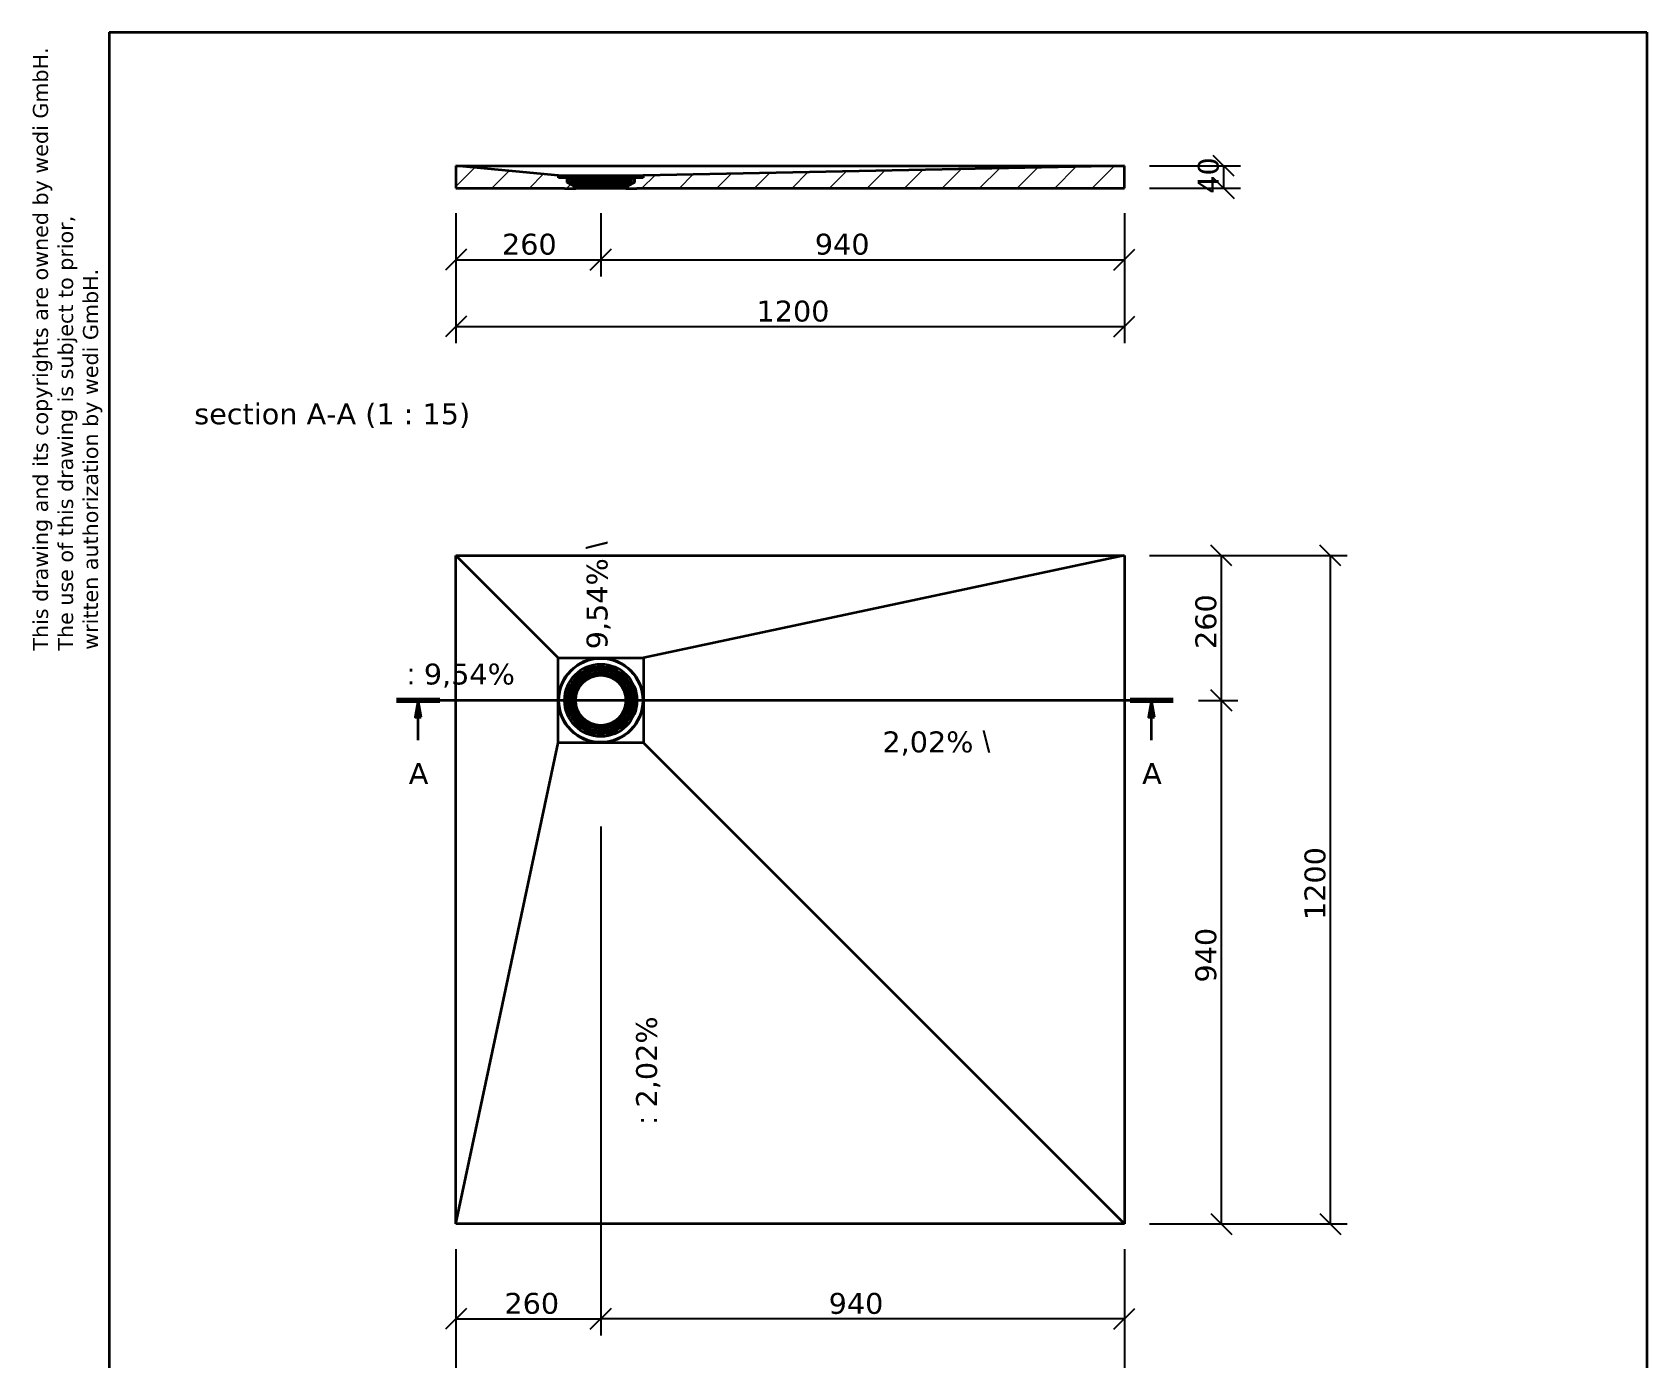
# Model space of a CAD drawing. Header units: millimetres. Extents: x 102 to 3000, y 150 to 4305.
# Drawn here: x 102 to 3000, y 1924 to 4305 of the extents above; entities that cross this region are included whole.
import ezdxf

# ---------------------------------------------------------------- set-up
doc = ezdxf.new("R2010")
doc.units = ezdxf.units.MM
doc.header["$LTSCALE"] = 15
for name, color, linetype, lineweight in [('_Sichtbarkanten', 7, 'Continuous', 35), ('Bemaßung (ISO)', 7, 'Continuous', 25), ('Rahmen (ISO)', 7, 'Continuous', 35), ('Schnittlinie (ISO)', 7, 'Continuous', 35), ('Schraffur (ISO)', 7, 'Continuous', 13), ('Symbol (ISO)', 7, 'Continuous', 25), ('Verdeckt (ISO)', 7, 'Continuous', 35)]:
    doc.layers.add(name, color=color, linetype=linetype, lineweight=lineweight)
doc.styles.add('Bezeichnungstext (DIN)', font='verdana.ttf')
doc.styles.add('Notiztext (DIN)', font='verdana.ttf')
doc.styles.add('Textstil65', font='verdana.ttf')
doc.dimstyles.new('Standard (DIN)', dxfattribs={"dimscale": 15, "dimtxt": 2.5, "dimasz": 2.5, "dimexe": 2, "dimexo": 10, "dimgap": 0.5, "dimtad": 1, "dimdec": 1, "dimrnd": 1e-08, "dimtxsty": 'Notiztext (DIN)', "dimblk": 'OBLIQUE', "dimcen": 0.09, "dimclrd": 256, "dimclre": 256, "dimclrt": 256, "dimadec": 0, "dimazin": 2, "dimtfac": 1, "dimtmove": 0, "dimatfit": 3, "dimfxl": 0, "dimtolj": 1, "dimtzin": 0, "dimlwd": -1, "dimlwe": -1, "dimarcsym": 0})
doc.dimstyles.new('Standard (DIN)-02', dxfattribs={"dimscale": 15, "dimtxt": 2.5, "dimasz": 2.5, "dimexe": 2, "dimexo": 3, "dimgap": 0.5, "dimtad": 1, "dimdec": 1, "dimrnd": 1e-08, "dimtxsty": 'Notiztext (DIN)', "dimblk": 'OBLIQUE', "dimcen": 0.09, "dimclrd": 256, "dimclre": 256, "dimclrt": 256, "dimadec": 0, "dimazin": 2, "dimtfac": 1, "dimtmove": 0, "dimatfit": 3, "dimfxl": 0, "dimtolj": 1, "dimtzin": 0, "dimlwd": -1, "dimlwe": -1, "dimarcsym": 0})

# ---------------------------------------------------------------- blocks, each defined once
blk = doc.blocks.new('Ränder Wedi_hoch')
at = {"layer": 'Rahmen (ISO)'}
for p, q in [((16, 287), (16, 10)), ((16, 287), (200, 287)), ((200, 287), (200, 10)), ((16, 10), (200, 10))]:
    blk.add_line(p, q, dxfattribs=at)
at = {"layer": 'Rahmen (ISO)', "char_height": 1.8, "attachment_point": 7, "rotation": 90, "style": 'Textstil65'}
for s, insert in [('This drawing and its copyrights are owned by wedi GmbH.', (9.2, 213)), ('The use of this drawing is subject to prior,', (12.2, 213)), ('written authorization by wedi GmbH.', (15.19, 213.1)), ('unterliegt dem Urheberrecht. Die Verwendung bedarf in jedem', (12.2, 10.21)), ('Fall der vorherigen, schriftlichen Zustimmung der wedi GmbH.', (15.19, 10.24)), ('Diese Zeichnung / Skizze ist Eigentum der wedi GmbH und ', (9.2, 10.24))]:
    blk.add_mtext(s, dxfattribs=dict(at, insert=insert))
blk = doc.blocks.new('_Oblique')
at = {"color": 0, "linetype": 'ByBlock', "lineweight": -2}
blk.add_line((-0.5, -0.5), (0.5, 0.5), dxfattribs=at)
blk = doc.blocks.new('*D40')
at = {"layer": 'Bemaßung (ISO)', "transparency": 16777216}
for p, q in [((862.5, 2120.7), (862.5, 1792.8)), ((2062.5, 2120.7), (2062.5, 1792.8)), ((2062.5, 1822.8), (862.5, 1822.8))]:
    blk.add_line(p, q, dxfattribs=at)
at = {"layer": 'Defpoints', "color": 0, "transparency": 16777216}
for p in [(862.5, 2165.7), (2062.5, 2165.7), (862.5, 1822.8)]:
    blk.add_point(p, dxfattribs=at)
at = {"layer": 'Bemaßung (ISO)', "transparency": 16777216, "xscale": 37.5, "yscale": 37.5, "zscale": 37.5, "rotation": 180}
blk.add_blockref('_Oblique', (862.5, 1822.8), dxfattribs=at)
at = {"layer": 'Bemaßung (ISO)', "transparency": 16777216, "xscale": 37.5, "yscale": 37.5, "zscale": 37.5}
blk.add_blockref('_Oblique', (2062.5, 1822.8), dxfattribs=at)
at = {"layer": 'Bemaßung (ISO)', "transparency": 16777216, "insert": (1502.1, 1869.4), "char_height": 37.5, "attachment_point": 1, "style": 'Notiztext (DIN)'}
blk.add_mtext('\\A1;1200', dxfattribs=at)
blk = doc.blocks.new('2DTransSchnitt0')
at = {"layer": 'Schnittlinie (ISO)', "linetype": 'Continuous'}
for p, q in [((50.41, 207.05), (143.34, 207.05)), ((52.99, 207.05), (52.64, 205.05)), ((52.99, 205.05), (52.99, 207.05)), ((53.34, 205.05), (52.99, 207.05)), ((140.75, 207.05), (140.4, 205.05)), ((140.75, 205.05), (140.75, 207.05)), ((141.1, 205.05), (140.75, 207.05)), ((52.64, 205.05), (53.34, 205.05)), ((52.99, 202.28), (52.99, 205.05)), ((140.4, 205.05), (141.1, 205.05)), ((140.75, 202.28), (140.75, 205.05))]:
    blk.add_line(p, q, dxfattribs=at)
at = {"layer": 'Schnittlinie (ISO)', "linetype": 'Continuous', "lineweight": 70}
for p, q in [((50.41, 207.05), (55.58, 207.05)), ((138.17, 207.05), (143.34, 207.05))]:
    blk.add_line(p, q, dxfattribs=at)
at = {"layer": 'Schnittlinie (ISO)', "linetype": 'Continuous', "flags": 128}
for points in [[(53.34, 205.05), (52.99, 207.05), (52.64, 205.05), (53.34, 205.05)], [(141.1, 205.05), (140.75, 207.05), (140.4, 205.05), (141.1, 205.05)]]:
    blk.add_lwpolyline(points, dxfattribs=at)
at = {"layer": 'Schnittlinie (ISO)'}
for points in [[(53.34, 205.05), (52.99, 207.05), (52.64, 205.05), (53.34, 205.05)], [(141.1, 205.05), (140.75, 207.05), (140.4, 205.05), (141.1, 205.05)]]:
    blk.add_solid(points, dxfattribs=at)
at = {"layer": 'Schnittlinie (ISO)', "char_height": 2.5, "attachment_point": 7, "style": 'Bezeichnungstext (DIN)'}
for insert in [(51.86, 197.05), (139.62, 197.05)]:
    blk.add_mtext('A', dxfattribs=dict(at, insert=insert))
blk = doc.blocks.new('*D42')
at = {"layer": 'Bemaßung (ISO)', "transparency": 16777216}
for p, q in [((862.5, 3980.2), (862.5, 3866.8)), ((1122.5, 3980.2), (1122.5, 3866.8)), ((862.5, 3896.8), (1122.5, 3896.8))]:
    blk.add_line(p, q, dxfattribs=at)
at = {"layer": 'Defpoints', "color": 0, "transparency": 16777216}
for p in [(862.5, 4025.2), (1122.5, 4025.2), (1122.5, 3896.8)]:
    blk.add_point(p, dxfattribs=at)
at = {"layer": 'Bemaßung (ISO)', "transparency": 16777216, "xscale": 37.5, "yscale": 37.5, "zscale": 37.5, "rotation": 180}
blk.add_blockref('_Oblique', (862.5, 3896.8), dxfattribs=at)
at = {"layer": 'Bemaßung (ISO)', "transparency": 16777216, "xscale": 37.5, "yscale": 37.5, "zscale": 37.5}
blk.add_blockref('_Oblique', (1122.5, 3896.8), dxfattribs=at)
at = {"layer": 'Bemaßung (ISO)', "transparency": 16777216, "insert": (945.2, 3943.4), "char_height": 37.5, "attachment_point": 1, "style": 'Notiztext (DIN)'}
blk.add_mtext('\\A1;260', dxfattribs=at)
blk = doc.blocks.new('*D43')
at = {"layer": 'Bemaßung (ISO)', "transparency": 16777216}
for p, q in [((1122.5, 3980.2), (1122.5, 3866.8)), ((2062.5, 3980.2), (2062.5, 3866.8)), ((1122.5, 3896.8), (2062.5, 3896.8))]:
    blk.add_line(p, q, dxfattribs=at)
at = {"layer": 'Defpoints', "color": 0, "transparency": 16777216}
for p in [(1122.5, 4025.2), (2062.5, 4025.2), (2062.5, 3896.8)]:
    blk.add_point(p, dxfattribs=at)
at = {"layer": 'Bemaßung (ISO)', "transparency": 16777216, "xscale": 37.5, "yscale": 37.5, "zscale": 37.5, "rotation": 180}
blk.add_blockref('_Oblique', (1122.5, 3896.8), dxfattribs=at)
at = {"layer": 'Bemaßung (ISO)', "transparency": 16777216, "xscale": 37.5, "yscale": 37.5, "zscale": 37.5}
blk.add_blockref('_Oblique', (2062.5, 3896.8), dxfattribs=at)
at = {"layer": 'Bemaßung (ISO)', "transparency": 16777216, "insert": (1506.8, 3943.4), "char_height": 37.5, "attachment_point": 1, "style": 'Notiztext (DIN)'}
blk.add_mtext('\\A1;940', dxfattribs=at)
blk = doc.blocks.new('*D44')
at = {"layer": 'Bemaßung (ISO)', "transparency": 16777216}
for p, q in [((2107.5, 4065.2), (2270.8, 4065.2)), ((2240.8, 4025.2), (2240.8, 4065.2)), ((2107.5, 4025.2), (2270.8, 4025.2))]:
    blk.add_line(p, q, dxfattribs=at)
at = {"layer": 'Defpoints', "color": 0, "transparency": 16777216}
for p in [(2062.5, 4065.2), (2240.8, 4065.2), (2062.5, 4025.2)]:
    blk.add_point(p, dxfattribs=at)
at = {"layer": 'Bemaßung (ISO)', "transparency": 16777216, "xscale": 37.5, "yscale": 37.5, "zscale": 37.5}
for p, rotation in [((2240.8, 4065.2), 90), ((2240.8, 4025.2), 270)]:
    blk.add_blockref('_Oblique', p, dxfattribs=dict(at, rotation=rotation))
at = {"layer": 'Bemaßung (ISO)', "transparency": 16777216, "insert": (2194.2, 4015.1), "char_height": 37.5, "attachment_point": 1, "rotation": 90, "style": 'Notiztext (DIN)'}
blk.add_mtext('\\A1;40', dxfattribs=at)
blk = doc.blocks.new('*D45')
at = {"layer": 'Bemaßung (ISO)', "transparency": 16777216}
for p, q in [((2107.5, 3365.7), (2266.3, 3365.7)), ((2236.3, 3365.7), (2236.3, 3105.7)), ((2195.2, 3105.7), (2266.3, 3105.7))]:
    blk.add_line(p, q, dxfattribs=at)
at = {"layer": 'Defpoints', "color": 0, "transparency": 16777216}
for p in [(2062.5, 3365.7), (2150.2, 3105.7), (2236.3, 3105.7)]:
    blk.add_point(p, dxfattribs=at)
at = {"layer": 'Bemaßung (ISO)', "transparency": 16777216, "xscale": 37.5, "yscale": 37.5, "zscale": 37.5}
for p, rotation in [((2236.3, 3365.7), 90), ((2236.3, 3105.7), 270)]:
    blk.add_blockref('_Oblique', p, dxfattribs=dict(at, rotation=rotation))
at = {"layer": 'Bemaßung (ISO)', "transparency": 16777216, "insert": (2189.8, 3197.9), "char_height": 37.5, "attachment_point": 1, "rotation": 90, "style": 'Notiztext (DIN)'}
blk.add_mtext('\\A1;260', dxfattribs=at)
blk = doc.blocks.new('*D46')
at = {"layer": 'Bemaßung (ISO)', "transparency": 16777216}
for p, q in [((2195.2, 3105.7), (2266.3, 3105.7)), ((2236.3, 3105.7), (2236.3, 2165.7)), ((2107.5, 2165.7), (2266.3, 2165.7))]:
    blk.add_line(p, q, dxfattribs=at)
at = {"layer": 'Defpoints', "color": 0, "transparency": 16777216}
for p in [(2150.2, 3105.7), (2062.5, 2165.7), (2236.3, 2165.7)]:
    blk.add_point(p, dxfattribs=at)
at = {"layer": 'Bemaßung (ISO)', "transparency": 16777216, "xscale": 37.5, "yscale": 37.5, "zscale": 37.5}
for p, rotation in [((2236.3, 3105.7), 90), ((2236.3, 2165.7), 270)]:
    blk.add_blockref('_Oblique', p, dxfattribs=dict(at, rotation=rotation))
at = {"layer": 'Bemaßung (ISO)', "transparency": 16777216, "insert": (2189.8, 2599.1), "char_height": 37.5, "attachment_point": 1, "rotation": 90, "style": 'Notiztext (DIN)'}
blk.add_mtext('\\A1;940', dxfattribs=at)
blk = doc.blocks.new('*D47')
at = {"layer": 'Bemaßung (ISO)', "transparency": 16777216}
for p, q in [((2107.5, 3365.7), (2462.2, 3365.7)), ((2432.2, 2165.7), (2432.2, 3365.7)), ((2107.5, 2165.7), (2462.2, 2165.7))]:
    blk.add_line(p, q, dxfattribs=at)
at = {"layer": 'Defpoints', "color": 0, "transparency": 16777216}
for p in [(2062.5, 3365.7), (2432.2, 3365.7), (2062.5, 2165.7)]:
    blk.add_point(p, dxfattribs=at)
at = {"layer": 'Bemaßung (ISO)', "transparency": 16777216, "xscale": 37.5, "yscale": 37.5, "zscale": 37.5}
for p, rotation in [((2432.2, 3365.7), 90), ((2432.2, 2165.7), 270)]:
    blk.add_blockref('_Oblique', p, dxfattribs=dict(at, rotation=rotation))
at = {"layer": 'Bemaßung (ISO)', "transparency": 16777216, "insert": (2385.7, 2711.3), "char_height": 37.5, "attachment_point": 1, "rotation": 90, "style": 'Notiztext (DIN)'}
blk.add_mtext('\\A1;1200', dxfattribs=at)
blk = doc.blocks.new('*D48')
at = {"layer": 'Bemaßung (ISO)', "transparency": 16777216}
for p, q in [((1122.5, 2879.2), (1122.5, 1965.4)), ((862.6, 2016), (862.6, 1965.4)), ((862.6, 1995.4), (1122.5, 1995.4))]:
    blk.add_line(p, q, dxfattribs=at)
at = {"layer": 'Defpoints', "color": 0, "transparency": 16777216}
for p in [(1122.5, 3029.2), (862.6, 2166), (1122.5, 1995.4)]:
    blk.add_point(p, dxfattribs=at)
at = {"layer": 'Bemaßung (ISO)', "transparency": 16777216, "xscale": 37.5, "yscale": 37.5, "zscale": 37.5, "rotation": 180}
blk.add_blockref('_Oblique', (862.6, 1995.4), dxfattribs=at)
at = {"layer": 'Bemaßung (ISO)', "transparency": 16777216, "xscale": 37.5, "yscale": 37.5, "zscale": 37.5}
blk.add_blockref('_Oblique', (1122.5, 1995.4), dxfattribs=at)
at = {"layer": 'Bemaßung (ISO)', "transparency": 16777216, "insert": (949.6, 2042), "char_height": 37.5, "attachment_point": 1, "style": 'Notiztext (DIN)'}
blk.add_mtext('\\A1;260', dxfattribs=at)
blk = doc.blocks.new('*D49')
at = {"layer": 'Bemaßung (ISO)', "transparency": 16777216}
for p, q in [((1122.5, 2879.2), (1122.5, 1965.4)), ((2062.5, 2015.7), (2062.5, 1965.4)), ((2062.5, 1995.4), (1122.5, 1995.4))]:
    blk.add_line(p, q, dxfattribs=at)
at = {"layer": 'Defpoints', "color": 0, "transparency": 16777216}
for p in [(1122.5, 3029.2), (2062.5, 2165.7), (1122.5, 1995.4)]:
    blk.add_point(p, dxfattribs=at)
at = {"layer": 'Bemaßung (ISO)', "transparency": 16777216, "xscale": 37.5, "yscale": 37.5, "zscale": 37.5, "rotation": 180}
blk.add_blockref('_Oblique', (1122.5, 1995.4), dxfattribs=at)
at = {"layer": 'Bemaßung (ISO)', "transparency": 16777216, "xscale": 37.5, "yscale": 37.5, "zscale": 37.5}
blk.add_blockref('_Oblique', (2062.5, 1995.4), dxfattribs=at)
at = {"layer": 'Bemaßung (ISO)', "transparency": 16777216, "insert": (1531.6, 2041.9), "char_height": 37.5, "attachment_point": 1, "style": 'Notiztext (DIN)'}
blk.add_mtext('\\A1;940', dxfattribs=at)
blk = doc.blocks.new('*D50')
at = {"layer": 'Bemaßung (ISO)', "transparency": 16777216}
for p, q in [((862.5, 3980.2), (862.5, 3746.8)), ((2062.5, 3980.2), (2062.5, 3746.8)), ((862.5, 3776.8), (2062.5, 3776.8))]:
    blk.add_line(p, q, dxfattribs=at)
at = {"layer": 'Defpoints', "color": 0, "transparency": 16777216}
for p in [(862.5, 4025.2), (2062.5, 4025.2), (2062.5, 3776.8)]:
    blk.add_point(p, dxfattribs=at)
at = {"layer": 'Bemaßung (ISO)', "transparency": 16777216, "xscale": 37.5, "yscale": 37.5, "zscale": 37.5, "rotation": 180}
blk.add_blockref('_Oblique', (862.5, 3776.8), dxfattribs=at)
at = {"layer": 'Bemaßung (ISO)', "transparency": 16777216, "xscale": 37.5, "yscale": 37.5, "zscale": 37.5}
blk.add_blockref('_Oblique', (2062.5, 3776.8), dxfattribs=at)
at = {"layer": 'Bemaßung (ISO)', "transparency": 16777216, "insert": (1402.1, 3823.3), "char_height": 37.5, "attachment_point": 1, "style": 'Notiztext (DIN)'}
blk.add_mtext('\\A1;1200', dxfattribs=at)

msp = doc.modelspace()

# ---------------------------------------------------------------- hatches: boundary and pattern name
at = {"layer": 'Schraffur (ISO)'}
h = msp.add_hatch(dxfattribs=at)
h.set_pattern_fill('ANSI31', color=256, scale=381, style=0)
h.set_pattern_definition([(45, (0, 0), (-33.67596, 33.67596), [])])
h.paths.add_polyline_path([(1168.03, 4026.46), (1169.78, 4026.46), (1169.78, 4029.16), (1182.78, 4037.46), (1182.78, 4045.46), (1197.78, 4045.46), (1197.78, 4046.46), (1180.48, 4046.46), (1179.98, 4045.96), (1179.98, 4040.96), (1178.28, 4040.96), (1177.78, 4040.46), (1177.78, 4038.96), (1173.78, 4036.4), (1173.78, 4034.08), (1171.48, 4032.61), (1171.48, 4034.46), (1169.03, 4032.89), (1168.03, 4031.16)])
h.paths.add_polyline_path([(1075.28, 4026.46), (1077.03, 4026.46), (1077.03, 4031.16), (1076.02, 4032.89), (1073.58, 4034.46), (1073.58, 4032.61), (1071.28, 4034.08), (1071.28, 4036.4), (1067.28, 4038.96), (1067.28, 4040.46), (1066.78, 4040.96), (1065.08, 4040.96), (1065.08, 4045.96), (1064.58, 4046.46), (1047.28, 4046.46), (1047.28, 4045.46), (1062.28, 4045.46), (1062.28, 4037.46), (1075.28, 4029.16)])
h.paths.add_polyline_path([(1074.53, 4028.46), (1062.03, 4035.46), (1062.03, 4043.46), (1046.53, 4043.46), (1046.53, 4047.71), (1046.08, 4047.71), (862.64, 4065.2), (862.53, 4063.96), (862.53, 4025.21), (1057.53, 4025.21), (1057.53, 4024.51), (1077.53, 4024.51), (1077.53, 4025.21), (1074.53, 4025.21)])
h.paths.add_polyline_path([(1183.03, 4035.46), (1170.53, 4028.46), (1170.53, 4025.21), (1167.53, 4025.21), (1167.53, 4024.51), (1187.53, 4024.51), (1187.53, 4025.21), (2062.53, 4025.21), (2062.53, 4063.96), (2062.5, 4065.21), (1199.01, 4047.71), (1198.53, 4047.71), (1198.53, 4043.46), (1183.03, 4043.46)])

# ---------------------------------------------------------------- linework, layer by layer
at = {"layer": '_Sichtbarkanten'}
for p, q in [((862.64, 4065.2), (862.53, 4063.96)), ((862.53, 4063.96), (862.53, 4025.21)), ((1046.08, 4047.71), (862.64, 4065.2)), ((862.64, 4065.2), (2062.23, 4065.2)), ((2062.5, 4065.21), (1199.01, 4047.71)), ((2062.53, 4063.96), (2062.5, 4065.21)), ((2062.53, 4025.21), (2062.53, 4063.96)), ((1046.53, 4047.71), (1046.08, 4047.71)), ((1046.53, 4043.46), (1046.53, 4047.71)), ((1046.53, 4047.71), (1198.53, 4047.71)), ((1062.03, 4043.46), (1046.53, 4043.46)), ((1064.58, 4046.46), (1047.28, 4046.46)), ((1047.28, 4046.46), (1047.28, 4045.46)), ((1047.28, 4045.46), (1062.28, 4045.46)), ((1062.03, 4035.46), (1062.03, 4043.46)), ((1062.28, 4043.46), (1062.03, 4043.46)), ((1074.53, 4028.46), (1062.03, 4035.46)), ((1065.41, 4035.46), (1062.03, 4035.46)), ((1062.28, 4045.46), (1062.28, 4037.46)), ((1062.28, 4037.46), (1075.28, 4029.16)), ((1065.08, 4045.96), (1064.58, 4046.46)), ((1180.48, 4046.46), (1064.58, 4046.46)), ((1065.08, 4040.96), (1065.08, 4045.96)), ((1065.08, 4045.96), (1179.98, 4045.96)), ((1066.78, 4040.96), (1065.08, 4040.96)), ((1067.28, 4040.46), (1066.78, 4040.96)), ((1178.28, 4040.96), (1066.78, 4040.96)), ((1067.28, 4038.96), (1067.28, 4040.46)), ((1067.28, 4040.46), (1177.78, 4040.46)), ((1071.28, 4036.4), (1067.28, 4038.96)), ((1177.78, 4038.96), (1067.28, 4038.96)), ((1071.28, 4034.08), (1071.28, 4036.4)), ((1173.78, 4036.4), (1071.28, 4036.4)), ((1073.58, 4032.61), (1071.28, 4034.08)), ((1073.58, 4034.08), (1071.28, 4034.08)), ((1076.02, 4032.89), (1073.58, 4034.46)), ((1073.58, 4034.46), (1073.58, 4032.61)), ((1171.48, 4034.46), (1073.58, 4034.46)), ((1074.53, 4025.21), (1074.53, 4028.46)), ((1074.53, 4028.46), (1075.28, 4028.46)), ((1075.28, 4029.16), (1075.28, 4026.46)), ((1077.03, 4031.16), (1076.02, 4032.89)), ((1169.03, 4032.89), (1076.02, 4032.89)), ((1077.03, 4026.46), (1077.03, 4031.16)), ((1168.03, 4031.16), (1077.03, 4031.16)), ((1169.03, 4032.89), (1168.03, 4031.16)), ((1168.03, 4031.16), (1168.03, 4026.46)), ((1171.48, 4034.46), (1169.03, 4032.89)), ((1169.78, 4029.16), (1182.78, 4037.46)), ((1169.78, 4026.46), (1169.78, 4029.16)), ((1169.78, 4028.46), (1170.53, 4028.46)), ((1183.03, 4035.46), (1170.53, 4028.46)), ((1170.53, 4028.46), (1170.53, 4025.21)), ((1171.48, 4032.61), (1171.48, 4034.46)), ((1173.78, 4034.08), (1171.48, 4032.61)), ((1173.78, 4034.08), (1171.48, 4034.08)), ((1177.78, 4038.96), (1173.78, 4036.4)), ((1173.78, 4036.4), (1173.78, 4034.08)), ((1178.28, 4040.96), (1177.78, 4040.46)), ((1177.78, 4040.46), (1177.78, 4038.96)), ((1179.98, 4040.96), (1178.28, 4040.96)), ((1183.03, 4035.46), (1179.64, 4035.46)), ((1180.48, 4046.46), (1179.98, 4045.96)), ((1179.98, 4045.96), (1179.98, 4040.96)), ((1197.78, 4046.46), (1180.48, 4046.46)), ((1182.78, 4045.46), (1197.78, 4045.46)), ((1182.78, 4037.46), (1182.78, 4045.46)), ((1183.03, 4043.46), (1182.78, 4043.46)), ((1198.53, 4043.46), (1183.03, 4043.46)), ((1183.03, 4043.46), (1183.03, 4035.46)), ((1197.78, 4045.46), (1197.78, 4046.46)), ((1199.01, 4047.71), (1198.53, 4047.71)), ((1198.53, 4047.71), (1198.53, 4043.46)), ((862.53, 4025.21), (1057.53, 4025.21)), ((1057.53, 4025.21), (1057.53, 4024.51)), ((1057.53, 4024.51), (1077.53, 4024.51)), ((1077.53, 4025.21), (1074.53, 4025.21)), ((1075.28, 4026.46), (1077.03, 4026.46)), ((1168.03, 4026.46), (1077.03, 4026.46)), ((1077.53, 4024.51), (1077.53, 4025.21)), ((1077.53, 4025.21), (1167.53, 4025.21)), ((1167.53, 4024.51), (1077.53, 4024.51)), ((1170.53, 4025.21), (1167.53, 4025.21)), ((1167.53, 4025.21), (1167.53, 4024.51)), ((1167.53, 4024.51), (1187.53, 4024.51)), ((1168.03, 4026.46), (1169.78, 4026.46)), ((1187.53, 4024.51), (1187.53, 4025.21)), ((1187.53, 4025.21), (2062.53, 4025.21)), ((862.53, 3365.72), (2062.53, 3365.72)), ((862.53, 2165.72), (862.53, 3365.72)), ((862.53, 3365.72), (862.64, 3365.61)), ((862.64, 3365.61), (2062.23, 3365.61)), ((862.64, 2166.01), (862.64, 3365.61)), ((862.64, 3365.61), (1046.08, 3182.16)), ((2062.23, 3365.61), (1199.01, 3182.16)), ((2062.23, 3365.61), (2062.5, 3365.6)), ((2062.53, 3365.72), (2062.5, 3365.6)), ((2062.5, 3365.6), (2062.5, 2165.75)), ((2062.53, 3365.72), (2062.53, 2165.72)), ((1046.08, 3182.16), (1199.01, 3182.16)), ((1046.08, 3029.24), (1046.08, 3182.16)), ((1199.01, 3182.16), (1199.01, 3029.24)), ((862.64, 2166.01), (1046.08, 3029.24)), ((1199.01, 3029.24), (1046.08, 3029.24)), ((2062.5, 2165.75), (1199.01, 3029.24)), ((862.53, 2165.72), (862.64, 2165.75)), ((2062.53, 2165.72), (862.53, 2165.72)), ((862.64, 2166.01), (862.64, 2165.75)), ((2062.5, 2165.75), (862.64, 2165.75)), ((2062.53, 2165.72), (2062.5, 2165.75))]:
    msp.add_line(p, q, dxfattribs=at)
for radius in [76, 75.25, 57.95, 57.45, 55.75, 55.25, 51.25, 48.95, 46.5, 45.5, 45]:
    msp.add_circle((1122.53, 3105.72), radius, dxfattribs=at)
at = {"layer": 'Verdeckt (ISO)'}
for radius in [65, 60.5, 60.25, 48, 47.25]:
    msp.add_circle((1122.53, 3105.72), radius, dxfattribs=at)

# ---------------------------------------------------------------- block references
at = {"xscale": 15, "yscale": 15, "zscale": 15}
msp.add_blockref('Ränder Wedi_hoch', (0, 0), dxfattribs=at)
at = {"layer": 'Schnittlinie (ISO)', "xscale": 15, "yscale": 15, "zscale": 15}
msp.add_blockref('2DTransSchnitt0', (0, 0), dxfattribs=at)

# ---------------------------------------------------------------- texts
at = {"layer": 'Symbol (ISO)', "insert": (392.85, 3594.53), "char_height": 37.5, "attachment_point": 7, "style": 'Bezeichnungstext (DIN)'}
msp.add_mtext('section A-A (1 : 15)', dxfattribs=at)
at = {"layer": 'Symbol (ISO)', "char_height": 37.5, "attachment_point": 1, "rotation": 90, "style": 'Notiztext (DIN)'}
for s, insert, width in [('{9,54% \\fAIGDT|b0|i0;\\H37.3096;\\\\}', (1097.09, 3197.41), 259.9982), ('{\\fAIGDT|b0|i0;\\H37.3096;:\\fVerdana|b0|i0;\\H37.5000; 2,02%}', (1185.97, 2344.68), 262.2671)]:
    msp.add_mtext(s, dxfattribs=dict(at, insert=insert, width=width))
at = {"layer": 'Symbol (ISO)', "char_height": 37.5, "attachment_point": 1, "style": 'Notiztext (DIN)'}
for s, insert, width in [('{\\fAIGDT|b0|i0;\\H37.3096;:\\fVerdana|b0|i0;\\H37.5000; 9,54%}', (774.77, 3171.67), 262.2671), ('{2,02% \\fAIGDT|b0|i0;\\H37.3096;\\\\}', (1628.09, 3049.9), 259.9982)]:
    msp.add_mtext(s, dxfattribs=dict(at, insert=insert, width=width))

# ---------------------------------------------------------------- dimensions: what is measured, and where the dimension line sits
at = {"layer": 'Bemaßung (ISO)'}
for base, p1, p2, angle, dimstyle, override, picture, middle in [((2240.78, 4065.21), (2062.53, 4025.21), (2062.5, 4065.21), 90, 'Standard (DIN)-02', {"dimdec": 1, "dimtp": 0, "dimtm": 0, "dimtdec": 2, "dimtofl": 1, "dimatfit": 1}, '*D44', (2240.78, 4045.21)), ((1122.53, 3896.84), (862.53, 4025.21), (1122.53, 4025.21), 180, 'Standard (DIN)-02', {"dimdec": 1, "dimtp": 0, "dimtm": 0, "dimtdec": 2, "dimtofl": 0, "dimatfit": 1}, '*D42', (990.64, 3896.84)), ((2062.53, 3776.76), (862.53, 4025.21), (2062.53, 4025.21), 180, 'Standard (DIN)-02', {"dimdec": 1, "dimtp": 0, "dimtm": 0, "dimtdec": 2, "dimtofl": 0, "dimatfit": 1}, '*D50', (1462.53, 3776.76)), ((2062.53, 3896.84), (1122.53, 4025.21), (2062.53, 4025.21), 180, 'Standard (DIN)-02', {"dimdec": 1, "dimtp": 0, "dimtm": 0, "dimtdec": 2, "dimtofl": 0, "dimatfit": 1}, '*D43', (1552.91, 3896.84)), ((2236.31, 3105.72), (2062.53, 3365.72), (2150.15, 3105.72), 270, 'Standard (DIN)-02', {"dimdec": 1, "dimtp": 0, "dimtm": 0, "dimtdec": 2, "dimtofl": 0, "dimatfit": 1}, '*D45', (2236.31, 3243.38)), ((2432.22, 3365.72), (2062.53, 2165.72), (2062.53, 3365.72), 90, 'Standard (DIN)-02', {"dimdec": 1, "dimtp": 0, "dimtm": 0, "dimtdec": 2, "dimtofl": 0, "dimatfit": 1}, '*D47', (2432.22, 2771.64)), ((2236.31, 2165.72), (2150.15, 3105.72), (2062.53, 2165.72), 270, 'Standard (DIN)-02', {"dimdec": 1, "dimtp": 0, "dimtm": 0, "dimtdec": 2, "dimtofl": 0, "dimatfit": 1}, '*D46', (2236.31, 2645.2)), ((1122.55, 1995.35), (2062.5, 2165.75), (1122.55, 3029.24), 180, 'Standard (DIN)', {"dimdec": 0, "dimtp": 0, "dimtm": 0, "dimtdec": 0, "dimtofl": 0, "dimatfit": 1}, '*D49', (1577.69, 1995.35)), ((862.53, 1822.84), (2062.53, 2165.72), (862.53, 2165.72), 180, 'Standard (DIN)-02', {"dimdec": 1, "dimtp": 0, "dimtm": 0, "dimtdec": 2, "dimtofl": 0, "dimatfit": 1}, '*D40', (1562.53, 1822.84))]:
    dim = msp.add_linear_dim(base=base, p1=p1, p2=p2, angle=angle, dimstyle=dimstyle, override=override, dxfattribs=at)
    dim.commit()
    dim.dimension.update_dxf_attribs({"geometry": picture, "text_midpoint": middle, "dimtype": 160})
dim = msp.add_linear_dim(base=(1122.55, 1995.42), p1=(862.64, 2166.01), p2=(1122.55, 3029.24), dimstyle='Standard (DIN)', override={"dimdec": 0, "dimtp": 0, "dimtm": 0, "dimtdec": 0, "dimtofl": 0, "dimatfit": 1}, dxfattribs=at)
dim.commit()
dim.dimension.update_dxf_attribs({"geometry": '*D48', "text_midpoint": (995.1, 1995.42), "dimtype": 160})

doc.saveas('drawing.dxf')
